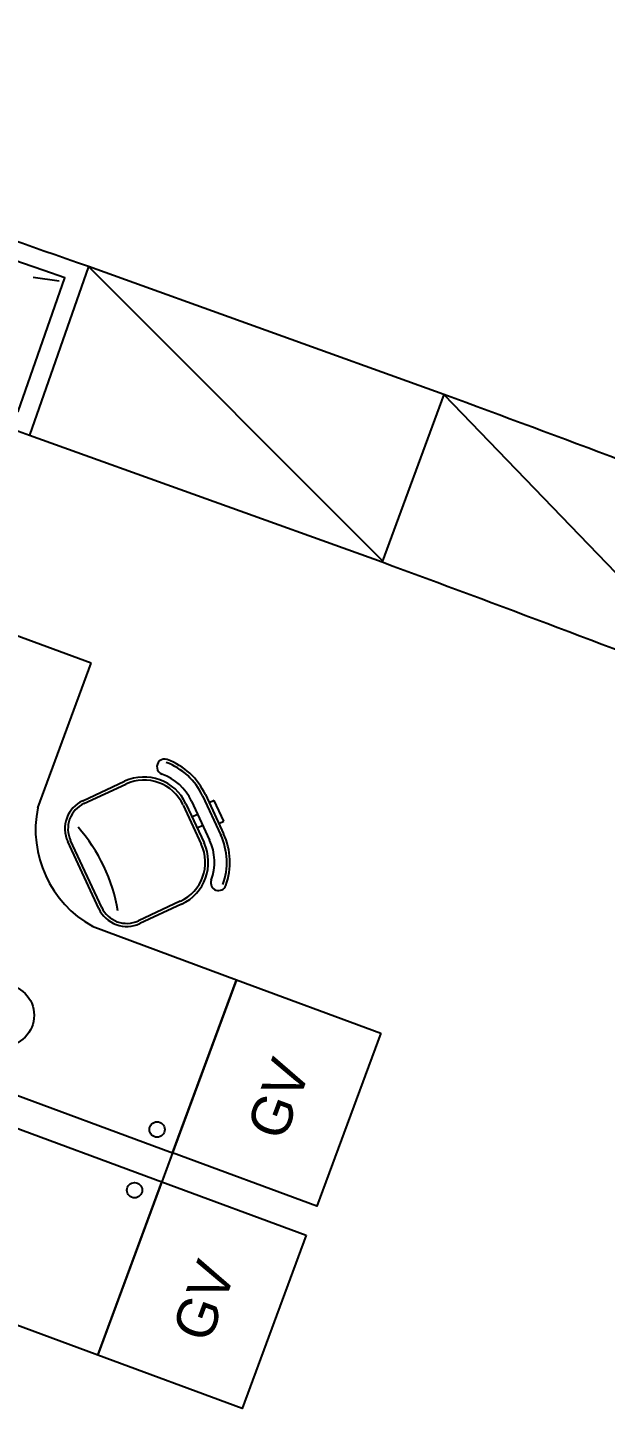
# Model space of a CAD drawing. Header units: millimetres. Extents: x 0 to 86.4, y -30.6 to 19.1.
# Drawn here: x 41.413 to 43.291, y -0.93 to 3.556 of the extents above; entities that cross this region are included whole.
import ezdxf

# ---------------------------------------------------------------- set-up
doc = ezdxf.new("R2010")
doc.units = ezdxf.units.MM
doc.linetypes.add('HIDDEN', pattern=[0.375, 0.25, -0.125])
for name, color, linetype in [('AR-ARMÁRIOS', 2, 'Continuous'), ('AR-MOB', 2, 'Continuous'), ('AR-PRJ', 1, 'HIDDEN')]:
    doc.layers.add(name, color=color, linetype=linetype)

# ---------------------------------------------------------------- blocks, each defined once
blk = doc.blocks.new('2 ESTACOES VERTOCAL')
at = {"color": 1}
for p, q in [((9.385, 13.79), (8.885, 13.7899)), ((8.885, 12.4899), (8.885, 13.7899)), ((9.385, 12.49), (8.885, 12.4899)), ((9.145, 12.3146), (9.2506, 12.4211)), ((9.3779, 12.4216), (9.5483, 12.2526)), ((9.685, 12.19), (9.6851, 11.69)), ((9.2451, 12.0181), (9.1457, 12.1167)), ((9.5488, 12.1253), (9.4431, 12.0188)), ((9.1958, 11.9684), (9.0965, 12.067)), ((9.1766, 12.072), (9.1625, 12.0578)), ((9.205, 12.0438), (9.1909, 12.0296)), ((9.6851, 11.69), (10.2851, 11.6901))]:
    blk.add_line(p, q, dxfattribs=at)
at = {"color": 2, "linetype": 'Continuous'}
for p, q in [((10.285, 13.1901), (8.885, 13.1899)), ((8.885, 13.0899), (8.885, 13.1899)), ((10.285, 13.0899), (8.885, 13.0899))]:
    blk.add_line(p, q, dxfattribs=at)
at = {"color": 2}
for p, q in [((9.1379, 12.3217), (9.2435, 12.4282)), ((9.3849, 12.4287), (9.5553, 12.2597)), ((9.5559, 12.1183), (9.4502, 12.0118)), ((9.224, 11.9968), (9.1246, 12.0954)), ((9.2381, 12.011), (9.1387, 12.1096)), ((9.1888, 11.9613), (9.0894, 12.0599)), ((9.1151, 12.0343), (9.1023, 12.0214)), ((9.1023, 12.0214), (9.1553, 11.9689)), ((9.1553, 11.9689), (9.1681, 11.9818))]:
    blk.add_line(p, q, dxfattribs=at)
at = {"color": 1, "linetype": 'Continuous'}
for centre in [(8.959, 13.2465), (8.9587, 13.036)]:
    blk.add_circle(centre, 0.025, dxfattribs=at)
at = {"color": 1}
blk.add_circle((9.5559, 12.8614), 0.1, dxfattribs=at)
for centre, radius, start, end in [((9.33, 12.135), 0.3592, 8.8143, 81.2007), ((9.3145, 12.3577), 0.09, 45.2287, 135.2287), ((9.8038, 12.6905), 0.5534, 209.9796, 241.5376), ((9.2443, 12.216), 0.14, 135.2287, 225.2287), ((9.4849, 12.1887), 0.09, 315.2287, 45.2287), ((9.2443, 12.216), 0.21, 180.2287, 225.2287), ((9.3437, 12.1174), 0.14, 225.2287, 315.2287), ((9.3437, 12.1174), 0.21, 225.2287, 270.2287)]:
    blk.add_arc(centre, radius, start, end, dxfattribs=at)
at = {"color": 2}
for centre, radius, start, end in [((9.3145, 12.3577), 0.1, 45.2287, 135.2287), ((9.2443, 12.216), 0.15, 135.2287, 225.2287), ((9.4849, 12.1887), 0.1, 315.2287, 45.2287), ((9.0494, 12.2153), 0.025, 0.2287, 180.2287), ((9.2443, 12.216), 0.22, 180.2287, 225.2287), ((9.2443, 12.216), 0.17, 180.2287, 225.2287), ((9.3437, 12.1174), 0.17, 225.2287, 270.2287), ((9.3437, 12.1174), 0.15, 225.2287, 315.2287), ((9.3437, 12.1174), 0.22, 225.2287, 270.2287), ((9.3445, 11.9224), 0.025, 270.2287, 90.2287)]:
    blk.add_arc(centre, radius, start, end, dxfattribs=at)
blk = doc.blocks.new('gaveteiro')
at = {"color": 2}
blk.add_lwpolyline([(0.3, 0), (-0.3, 0), (-0.3, 0.5), (0.3, 0.5)], close=True, dxfattribs=at)
blk.add_text('GV', height=0.13125, dxfattribs=at).set_placement((-0.1427, 0.173))

msp = doc.modelspace()

# ---------------------------------------------------------------- linework, layer by layer
at = {"layer": 'AR-ARMÁRIOS'}
for points in [[(41.6112, 2.7795, 0.007669), (39.2838, 3.5561), (39.1086, 3.0032, -0.007669), (41.4192, 2.2322)], [(43.915, 1.9313, 0.003839), (42.7657, 2.3644), (42.5653, 1.8202, -0.003839), (43.7063, 1.3901)]]:
    msp.add_lwpolyline(points, format="xyb", dxfattribs=at)
at = {"layer": 'AR-ARMÁRIOS', "color": 1}
msp.add_lwpolyline([(39.3228, 3.4808), (39.1839, 3.0423, -0.007291), (41.3824, 2.3086), (41.5347, 2.7427, 0.007294)], format="xyb", close=True, dxfattribs=at)
at = {"layer": 'AR-ARMÁRIOS'}
msp.add_lwpolyline([(42.7657, 2.3644), (41.6112, 2.7795), (41.4192, 2.2322), (42.5653, 1.8202)], dxfattribs=at)
at = {"layer": 'AR-ARMÁRIOS', "color": 1}
for points in [[(41.6112, 2.7795), (42.5667, 1.824)], [(42.7657, 2.3644), (43.7063, 1.3901)]]:
    msp.add_lwpolyline(points, dxfattribs=at)
at = {"layer": 'AR-PRJ', "color": 1}
msp.add_line((39.2028, 3.052), (41.5156, 2.7335), dxfattribs=at)

# ---------------------------------------------------------------- block references
at = {"layer": 'AR-MOB'}
for name, p, rotation in [('2 ESTACOES VERTOCAL', (54.7577, 9.0965), 159.7081243131241), ('gaveteiro', (42.4575, 0.0083), 69.70750267631985), ('gaveteiro', (42.2147, -0.6483), 69.70750267631985)]:
    msp.add_blockref(name, p, dxfattribs=dict(at, rotation=rotation))

doc.saveas('drawing.dxf')
